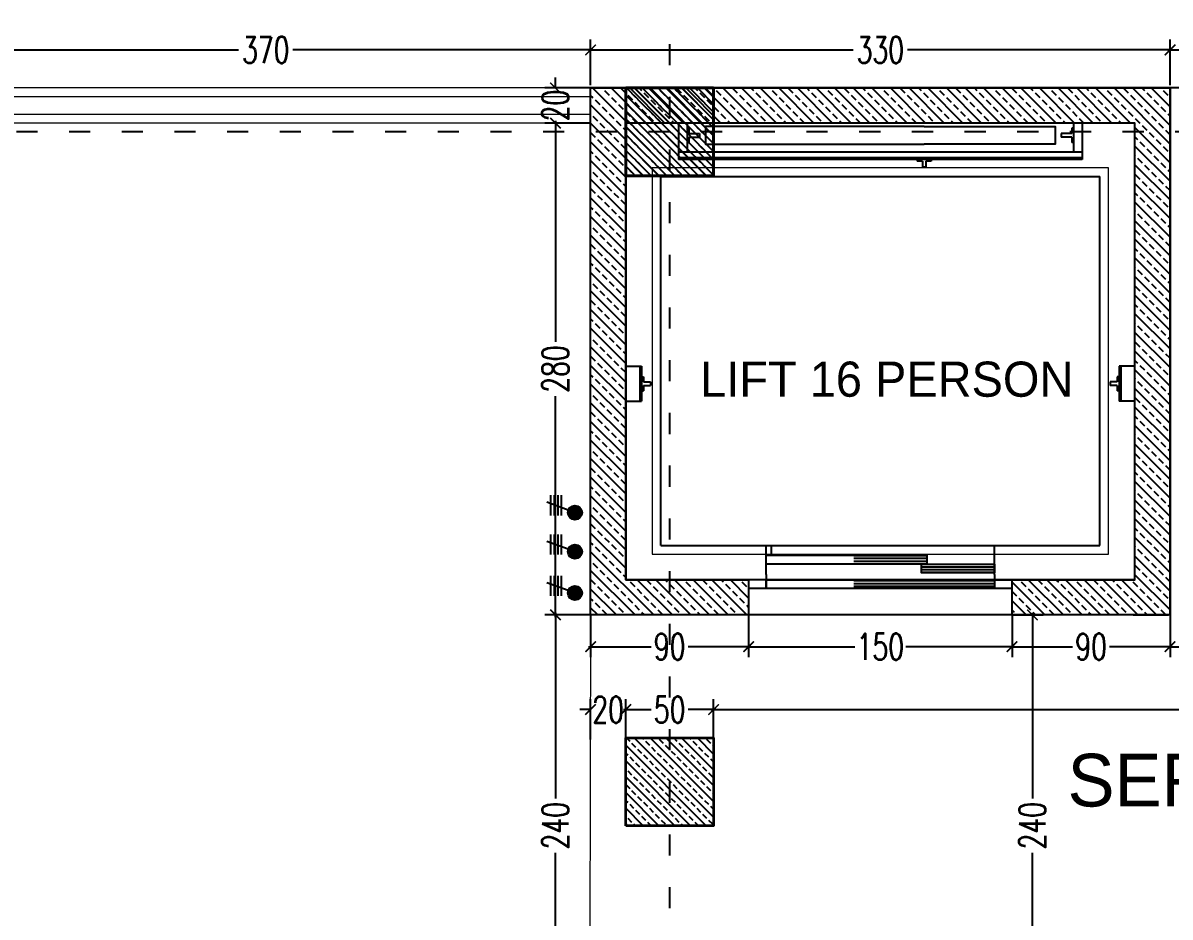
# Model space of a CAD drawing. Header units: centimetres. Extents: x -3207095 to 15275363, y -32656 to 4798027.
# Drawn here: x 699182 to 699835, y 4438373 to 4438882 of the extents above; entities that cross this region are included whole.
import ezdxf

# ---------------------------------------------------------------- set-up
doc = ezdxf.new("R2010")
doc.units = ezdxf.units.CM
doc.linetypes.add('ACAD_ISO03W100', pattern=[30, 12, -18])
doc.linetypes.add('DUZ', pattern=[500, 500])
doc.layers.get('0').update_dxf_attribs({"color": 1, "linetype": 'DUZ'})
for name, color, linetype in [('3K', 4, 'Continuous'), ('DIM', 1, 'DUZ'), ('EL-L-LS', 181, 'Continuous'), ('KAPIACI1', 252, 'Continuous'), ('KOLTAR_F', 145, 'Continuous'), ('TR', 8, 'Continuous')]:
    doc.layers.add(name, color=color, linetype=linetype)
for name, color, linetype, lineweight in [('EL-L-WIR', 124, 'Continuous', 30), ('iç duvar', 7, 'Continuous', 50), ('KAPEN', 151, 'Continuous', 9), ('KOLON_F', 3, 'Continuous', 35)]:
    doc.layers.add(name, color=color, linetype=linetype, lineweight=lineweight)
doc.layers.get('EL-L-WIR').off()
doc.styles.add('DIM', font='ROMANSTW.SHX', dxfattribs={"width": 0.7})
doc.dimstyles.new('1_100', dxfattribs={"dimtxt": 15, "dimasz": 6, "dimexe": 6, "dimexo": 0, "dimgap": 2, "dimtad": 0, "dimdec": 1, "dimzin": 11, "dimdsep": 46, "dimtxsty": 'DIM', "dimblk": 'ARCHTICK', "dimcen": 3, "dimdle": 1.25, "dimclrt": 2, "dimadec": 0, "dimazin": 0, "dimtfac": 1.25, "dimtdec": 1, "dimtix": 1, "dimtofl": 0, "dimtmove": 1, "dimatfit": 3, "dimldrblk": 'ARCHTICK', "dimfxl": 20, "dimfxlon": 1, "dimtolj": 1, "dimtzin": 0, "dimarcsym": 0})
pattern_1 = [(360, (493050.6221, 4639305.0878), (8e-16, 1.5875), [])]

# ---------------------------------------------------------------- blocks, each defined once
blk = doc.blocks.new('LS-1WAY-4G')
at = {"layer": 'EL-L-LS'}
blk.add_hatch(color=181, dxfattribs=at).paths.add_polyline_path([(0.092, 0.092, 1), (-0.092, 0.092, 1)])
at = {"layer": 'EL-L-LS', "color": 181}
for p, q in [((0.031, 0.178), (0.132, 0.453)), ((-0.036, 0.4), (0.223, 0.4)), ((-0.036, 0.354), (0.223, 0.354)), ((-0.036, 0.308), (0.223, 0.308)), ((-0.036, 0.263), (0.223, 0.263))]:
    blk.add_line(p, q, dxfattribs=at)
blk.add_circle((0, 0.092), 0.0917, dxfattribs=at)
blk = doc.blocks.new('_ArchTick')
at = {"color": 0, "linetype": 'ByBlock', "const_width": 0.15}
blk.add_lwpolyline([(-0.5, -0.5), (0.5, 0.5)], dxfattribs=at)
blk = doc.blocks.new('*D5316')
at = {"layer": 'Defpoints', "color": 0, "linetype": 'Continuous', "lineweight": 5, "transparency": 16777216}
for p in [(699505.1, 4438866.27), (699135.1, 4438844.58), (699505.1, 4438844.58)]:
    blk.add_point(p, dxfattribs=at)
at = {"layer": 'DIM', "color": 0, "linetype": 'Continuous', "lineweight": -2, "transparency": 16777216}
for p, q in [((699135.1, 4438846.27), (699135.1, 4438872.27)), ((699505.1, 4438846.27), (699505.1, 4438872.27)), ((699133.85, 4438866.27), (699304.6, 4438866.27)), ((699506.35, 4438866.27), (699335.6, 4438866.27))]:
    blk.add_line(p, q, dxfattribs=at)
at = {"layer": 'DIM', "color": 0, "linetype": 'Continuous', "lineweight": -2, "transparency": 16777216, "xscale": 6, "yscale": 6, "zscale": 6, "rotation": 180}
blk.add_blockref('_ArchTick', (699135.1, 4438866.27), dxfattribs=at)
at = {"layer": 'DIM', "color": 0, "linetype": 'Continuous', "lineweight": -2, "transparency": 16777216, "xscale": 6, "yscale": 6, "zscale": 6}
blk.add_blockref('_ArchTick', (699505.1, 4438866.27), dxfattribs=at)
at = {"layer": 'DIM', "color": 2, "linetype": 'Continuous', "lineweight": 5, "transparency": 16777216, "insert": (699320.1, 4438866.27), "char_height": 15, "attachment_point": 5, "style": 'DIM'}
blk.add_mtext('\\A1;370', dxfattribs=at)
blk = doc.blocks.new('*D5317')
at = {"layer": 'Defpoints', "color": 0, "linetype": 'Continuous', "lineweight": 5, "transparency": 16777216}
for p in [(699835.1, 4438866.27), (699505.1, 4438844.58), (699835.1, 4438844.58)]:
    blk.add_point(p, dxfattribs=at)
at = {"layer": 'DIM', "color": 0, "linetype": 'Continuous', "lineweight": -2, "transparency": 16777216}
for p, q in [((699505.1, 4438846.27), (699505.1, 4438872.27)), ((699835.1, 4438846.27), (699835.1, 4438872.27)), ((699503.85, 4438866.27), (699654.6, 4438866.27)), ((699836.35, 4438866.27), (699685.6, 4438866.27))]:
    blk.add_line(p, q, dxfattribs=at)
at = {"layer": 'DIM', "color": 0, "linetype": 'Continuous', "lineweight": -2, "transparency": 16777216, "xscale": 6, "yscale": 6, "zscale": 6, "rotation": 180}
blk.add_blockref('_ArchTick', (699505.1, 4438866.27), dxfattribs=at)
at = {"layer": 'DIM', "color": 0, "linetype": 'Continuous', "lineweight": -2, "transparency": 16777216, "xscale": 6, "yscale": 6, "zscale": 6}
blk.add_blockref('_ArchTick', (699835.1, 4438866.27), dxfattribs=at)
at = {"layer": 'DIM', "color": 2, "linetype": 'Continuous', "lineweight": 5, "transparency": 16777216, "insert": (699670.1, 4438866.27), "char_height": 15, "attachment_point": 5, "style": 'DIM'}
blk.add_mtext('\\A1;330', dxfattribs=at)
blk = doc.blocks.new('*D5318')
at = {"layer": 'Defpoints', "color": 0, "linetype": 'Continuous', "lineweight": 5, "transparency": 16777216}
for p in [(700335.1, 4438866.27), (699835.1, 4438844.58), (700335.1, 4438844.58)]:
    blk.add_point(p, dxfattribs=at)
at = {"layer": 'DIM', "color": 0, "linetype": 'Continuous', "lineweight": -2, "transparency": 16777216}
for p, q in [((699835.1, 4438846.27), (699835.1, 4438872.27)), ((700335.1, 4438846.27), (700335.1, 4438872.27)), ((699833.85, 4438866.27), (700069.6, 4438866.27)), ((700336.35, 4438866.27), (700100.6, 4438866.27))]:
    blk.add_line(p, q, dxfattribs=at)
at = {"layer": 'DIM', "color": 0, "linetype": 'Continuous', "lineweight": -2, "transparency": 16777216, "xscale": 6, "yscale": 6, "zscale": 6, "rotation": 180}
blk.add_blockref('_ArchTick', (699835.1, 4438866.27), dxfattribs=at)
at = {"layer": 'DIM', "color": 0, "linetype": 'Continuous', "lineweight": -2, "transparency": 16777216, "xscale": 6, "yscale": 6, "zscale": 6}
blk.add_blockref('_ArchTick', (700335.1, 4438866.27), dxfattribs=at)
at = {"layer": 'DIM', "color": 2, "linetype": 'Continuous', "lineweight": 5, "transparency": 16777216, "insert": (700085.1, 4438866.27), "char_height": 15, "attachment_point": 5, "style": 'DIM'}
blk.add_mtext('\\A1;500', dxfattribs=at)
blk = doc.blocks.new('*D5120')
at = {"layer": 'Defpoints', "color": 0, "linetype": 'Continuous', "lineweight": 5, "transparency": 16777216}
for p in [(699525.1, 4438490.69), (699505.02, 4438473.64), (699525.1, 4438474.58)]:
    blk.add_point(p, dxfattribs=at)
at = {"layer": 'DIM', "color": 0, "linetype": 'Continuous', "lineweight": -2, "transparency": 16777216}
for p, q in [((699505.02, 4438473.64), (699505.02, 4438496.69)), ((699525.1, 4438474.58), (699525.1, 4438496.69)), ((699505.02, 4438490.69), (699499.02, 4438490.69)), ((699525.1, 4438490.69), (699531.1, 4438490.69))]:
    blk.add_line(p, q, dxfattribs=at)
at = {"layer": 'DIM', "color": 0, "linetype": 'Continuous', "lineweight": -2, "transparency": 16777216, "xscale": 6, "yscale": 6, "zscale": 6}
blk.add_blockref('_ArchTick', (699505.02, 4438490.69), dxfattribs=at)
at = {"layer": 'DIM', "color": 0, "linetype": 'Continuous', "lineweight": -2, "transparency": 16777216, "xscale": 6, "yscale": 6, "zscale": 6, "rotation": 180}
blk.add_blockref('_ArchTick', (699525.1, 4438490.69), dxfattribs=at)
at = {"layer": 'DIM', "color": 2, "linetype": 'Continuous', "lineweight": 5, "transparency": 16777216, "insert": (699515.06, 4438490.69), "char_height": 15, "attachment_point": 5, "style": 'DIM'}
blk.add_mtext('\\A1;20', dxfattribs=at)
blk = doc.blocks.new('*D5121')
at = {"layer": 'Defpoints', "color": 0, "linetype": 'Continuous', "lineweight": 5, "transparency": 16777216}
for p in [(699575.1, 4438490.69), (699525.1, 4438474.58), (699575.1, 4438474.58)]:
    blk.add_point(p, dxfattribs=at)
at = {"layer": 'DIM', "color": 0, "linetype": 'Continuous', "lineweight": -2, "transparency": 16777216}
for p, q in [((699525.1, 4438474.58), (699525.1, 4438496.69)), ((699575.1, 4438474.58), (699575.1, 4438496.69)), ((699523.85, 4438490.69), (699539.6, 4438490.69)), ((699576.35, 4438490.69), (699560.6, 4438490.69))]:
    blk.add_line(p, q, dxfattribs=at)
at = {"layer": 'DIM', "color": 0, "linetype": 'Continuous', "lineweight": -2, "transparency": 16777216, "xscale": 6, "yscale": 6, "zscale": 6, "rotation": 180}
blk.add_blockref('_ArchTick', (699525.1, 4438490.69), dxfattribs=at)
at = {"layer": 'DIM', "color": 0, "linetype": 'Continuous', "lineweight": -2, "transparency": 16777216, "xscale": 6, "yscale": 6, "zscale": 6}
blk.add_blockref('_ArchTick', (699575.1, 4438490.69), dxfattribs=at)
at = {"layer": 'DIM', "color": 2, "linetype": 'Continuous', "lineweight": 5, "transparency": 16777216, "insert": (699550.1, 4438490.69), "char_height": 15, "attachment_point": 5, "style": 'DIM'}
blk.add_mtext('\\A1;50', dxfattribs=at)
blk = doc.blocks.new('*D5122')
at = {"layer": 'Defpoints', "color": 0, "linetype": 'Continuous', "lineweight": 5, "transparency": 16777216}
for p in [(700265.1, 4438490.69), (699575.1, 4438474.58), (700265.1, 4438474.58)]:
    blk.add_point(p, dxfattribs=at)
at = {"layer": 'DIM', "color": 0, "linetype": 'Continuous', "lineweight": -2, "transparency": 16777216}
for p, q in [((699575.1, 4438474.58), (699575.1, 4438496.69)), ((700265.1, 4438474.58), (700265.1, 4438496.69)), ((699573.85, 4438490.69), (699904.6, 4438490.69)), ((700266.35, 4438490.69), (699935.6, 4438490.69))]:
    blk.add_line(p, q, dxfattribs=at)
at = {"layer": 'DIM', "color": 0, "linetype": 'Continuous', "lineweight": -2, "transparency": 16777216, "xscale": 6, "yscale": 6, "zscale": 6, "rotation": 180}
blk.add_blockref('_ArchTick', (699575.1, 4438490.69), dxfattribs=at)
at = {"layer": 'DIM', "color": 0, "linetype": 'Continuous', "lineweight": -2, "transparency": 16777216, "xscale": 6, "yscale": 6, "zscale": 6}
blk.add_blockref('_ArchTick', (700265.1, 4438490.69), dxfattribs=at)
at = {"layer": 'DIM', "color": 2, "linetype": 'Continuous', "lineweight": 5, "transparency": 16777216, "insert": (699920.1, 4438490.69), "char_height": 15, "attachment_point": 5, "style": 'DIM'}
blk.add_mtext('\\A1;690', dxfattribs=at)
blk = doc.blocks.new('*D5128')
at = {"layer": 'Defpoints', "color": 0, "linetype": 'Continuous', "lineweight": 5, "transparency": 16777216}
for p in [(699745.1, 4438544.58), (699745.1, 4438304.58), (699756.75, 4438304.58)]:
    blk.add_point(p, dxfattribs=at)
at = {"layer": 'DIM', "color": 0, "linetype": 'Continuous', "lineweight": -2, "transparency": 16777216}
for p, q in [((699745.1, 4438544.58), (699762.75, 4438544.58)), ((699756.75, 4438545.83), (699756.75, 4438440.08)), ((699756.75, 4438303.33), (699756.75, 4438409.08)), ((699745.1, 4438304.58), (699762.75, 4438304.58))]:
    blk.add_line(p, q, dxfattribs=at)
at = {"layer": 'DIM', "color": 0, "linetype": 'Continuous', "lineweight": -2, "transparency": 16777216, "xscale": 6, "yscale": 6, "zscale": 6}
for p, rotation in [((699756.75, 4438544.58), 90), ((699756.75, 4438304.58), 270)]:
    blk.add_blockref('_ArchTick', p, dxfattribs=dict(at, rotation=rotation))
at = {"layer": 'DIM', "color": 2, "linetype": 'Continuous', "lineweight": 5, "transparency": 16777216, "insert": (699756.75, 4438424.58), "char_height": 15, "attachment_point": 5, "rotation": 90, "style": 'DIM'}
blk.add_mtext('\\A1;240', dxfattribs=at)
blk = doc.blocks.new('*D5129')
at = {"layer": 'Defpoints', "color": 0, "linetype": 'Continuous', "lineweight": 5, "transparency": 16777216}
for p in [(699505.1, 4438544.58), (699595.1, 4438544.58), (699595.1, 4438526.49)]:
    blk.add_point(p, dxfattribs=at)
at = {"layer": 'DIM', "color": 0, "linetype": 'Continuous', "lineweight": -2, "transparency": 16777216}
for p, q in [((699505.1, 4438544.58), (699505.1, 4438520.49)), ((699595.1, 4438544.58), (699595.1, 4438520.49)), ((699503.85, 4438526.49), (699539.6, 4438526.49)), ((699596.35, 4438526.49), (699560.6, 4438526.49))]:
    blk.add_line(p, q, dxfattribs=at)
at = {"layer": 'DIM', "color": 0, "linetype": 'Continuous', "lineweight": -2, "transparency": 16777216, "xscale": 6, "yscale": 6, "zscale": 6, "rotation": 180}
blk.add_blockref('_ArchTick', (699505.1, 4438526.49), dxfattribs=at)
at = {"layer": 'DIM', "color": 0, "linetype": 'Continuous', "lineweight": -2, "transparency": 16777216, "xscale": 6, "yscale": 6, "zscale": 6}
blk.add_blockref('_ArchTick', (699595.1, 4438526.49), dxfattribs=at)
at = {"layer": 'DIM', "color": 2, "linetype": 'Continuous', "lineweight": 5, "transparency": 16777216, "insert": (699550.1, 4438526.49), "char_height": 15, "attachment_point": 5, "style": 'DIM'}
blk.add_mtext('\\A1;90', dxfattribs=at)
blk = doc.blocks.new('*D5130')
at = {"layer": 'Defpoints', "color": 0, "linetype": 'Continuous', "lineweight": 5, "transparency": 16777216}
for p in [(699595.1, 4438544.58), (699745.1, 4438544.58), (699745.1, 4438526.49)]:
    blk.add_point(p, dxfattribs=at)
at = {"layer": 'DIM', "color": 0, "linetype": 'Continuous', "lineweight": -2, "transparency": 16777216}
for p, q in [((699595.1, 4438544.58), (699595.1, 4438520.49)), ((699745.1, 4438544.58), (699745.1, 4438520.49)), ((699593.85, 4438526.49), (699655.6, 4438526.49)), ((699746.35, 4438526.49), (699684.6, 4438526.49))]:
    blk.add_line(p, q, dxfattribs=at)
at = {"layer": 'DIM', "color": 0, "linetype": 'Continuous', "lineweight": -2, "transparency": 16777216, "xscale": 6, "yscale": 6, "zscale": 6, "rotation": 180}
blk.add_blockref('_ArchTick', (699595.1, 4438526.49), dxfattribs=at)
at = {"layer": 'DIM', "color": 0, "linetype": 'Continuous', "lineweight": -2, "transparency": 16777216, "xscale": 6, "yscale": 6, "zscale": 6}
blk.add_blockref('_ArchTick', (699745.1, 4438526.49), dxfattribs=at)
at = {"layer": 'DIM', "color": 2, "linetype": 'Continuous', "lineweight": 5, "transparency": 16777216, "insert": (699670.1, 4438526.49), "char_height": 15, "attachment_point": 5, "style": 'DIM'}
blk.add_mtext('\\A1;150', dxfattribs=at)
blk = doc.blocks.new('*D5131')
at = {"layer": 'Defpoints', "color": 0, "linetype": 'Continuous', "lineweight": 5, "transparency": 16777216}
for p in [(699745.1, 4438544.58), (699835.1, 4438544.58), (699835.1, 4438526.49)]:
    blk.add_point(p, dxfattribs=at)
at = {"layer": 'DIM', "color": 0, "linetype": 'Continuous', "lineweight": -2, "transparency": 16777216}
for p, q in [((699745.1, 4438544.58), (699745.1, 4438520.49)), ((699835.1, 4438544.58), (699835.1, 4438520.49)), ((699743.85, 4438526.49), (699779.6, 4438526.49)), ((699836.35, 4438526.49), (699800.6, 4438526.49))]:
    blk.add_line(p, q, dxfattribs=at)
at = {"layer": 'DIM', "color": 0, "linetype": 'Continuous', "lineweight": -2, "transparency": 16777216, "xscale": 6, "yscale": 6, "zscale": 6, "rotation": 180}
blk.add_blockref('_ArchTick', (699745.1, 4438526.49), dxfattribs=at)
at = {"layer": 'DIM', "color": 0, "linetype": 'Continuous', "lineweight": -2, "transparency": 16777216, "xscale": 6, "yscale": 6, "zscale": 6}
blk.add_blockref('_ArchTick', (699835.1, 4438526.49), dxfattribs=at)
at = {"layer": 'DIM', "color": 2, "linetype": 'Continuous', "lineweight": 5, "transparency": 16777216, "insert": (699790.1, 4438526.49), "char_height": 15, "attachment_point": 5, "style": 'DIM'}
blk.add_mtext('\\A1;90', dxfattribs=at)
blk = doc.blocks.new('*D5132')
at = {"layer": 'Defpoints', "color": 0, "linetype": 'Continuous', "lineweight": 5, "transparency": 16777216}
for p in [(699835.1, 4438544.58), (699975.1, 4438544.58), (699975.1, 4438526.49)]:
    blk.add_point(p, dxfattribs=at)
at = {"layer": 'DIM', "color": 0, "linetype": 'Continuous', "lineweight": -2, "transparency": 16777216}
for p, q in [((699835.1, 4438544.58), (699835.1, 4438520.49)), ((699975.1, 4438544.58), (699975.1, 4438520.49)), ((699833.85, 4438526.49), (699890.6, 4438526.49)), ((699976.35, 4438526.49), (699919.6, 4438526.49))]:
    blk.add_line(p, q, dxfattribs=at)
at = {"layer": 'DIM', "color": 0, "linetype": 'Continuous', "lineweight": -2, "transparency": 16777216, "xscale": 6, "yscale": 6, "zscale": 6, "rotation": 180}
blk.add_blockref('_ArchTick', (699835.1, 4438526.49), dxfattribs=at)
at = {"layer": 'DIM', "color": 0, "linetype": 'Continuous', "lineweight": -2, "transparency": 16777216, "xscale": 6, "yscale": 6, "zscale": 6}
blk.add_blockref('_ArchTick', (699975.1, 4438526.49), dxfattribs=at)
at = {"layer": 'DIM', "color": 2, "linetype": 'Continuous', "lineweight": 5, "transparency": 16777216, "insert": (699905.1, 4438526.49), "char_height": 15, "attachment_point": 5, "style": 'DIM'}
blk.add_mtext('\\A1;140', dxfattribs=at)
blk = doc.blocks.new('*D5153')
at = {"layer": 'Defpoints', "color": 0, "linetype": 'Continuous', "lineweight": 5, "transparency": 16777216}
for p in [(699485.1, 4438824.58), (699506.18, 4438824.58), (699506.18, 4438544.58)]:
    blk.add_point(p, dxfattribs=at)
at = {"layer": 'DIM', "color": 0, "linetype": 'Continuous', "lineweight": -2, "transparency": 16777216}
for p, q in [((699485.1, 4438825.83), (699485.1, 4438700.08)), ((699505.1, 4438824.58), (699479.1, 4438824.58)), ((699485.1, 4438543.33), (699485.1, 4438669.08)), ((699505.1, 4438544.58), (699479.1, 4438544.58))]:
    blk.add_line(p, q, dxfattribs=at)
at = {"layer": 'DIM', "color": 0, "linetype": 'Continuous', "lineweight": -2, "transparency": 16777216, "xscale": 6, "yscale": 6, "zscale": 6}
for p, rotation in [((699485.1, 4438824.58), 90), ((699485.1, 4438544.58), 270)]:
    blk.add_blockref('_ArchTick', p, dxfattribs=dict(at, rotation=rotation))
at = {"layer": 'DIM', "color": 2, "linetype": 'Continuous', "lineweight": 5, "transparency": 16777216, "insert": (699485.1, 4438684.58), "char_height": 15, "attachment_point": 5, "rotation": 90, "style": 'DIM'}
blk.add_mtext('\\A1;280', dxfattribs=at)
blk = doc.blocks.new('*D5154')
at = {"layer": 'Defpoints', "color": 0, "linetype": 'Continuous', "lineweight": 5, "transparency": 16777216}
for p in [(699485.1, 4438844.58), (699506.18, 4438844.58), (699506.18, 4438824.58)]:
    blk.add_point(p, dxfattribs=at)
at = {"layer": 'DIM', "color": 0, "linetype": 'Continuous', "lineweight": -2, "transparency": 16777216}
for p, q in [((699505.1, 4438844.58), (699479.1, 4438844.58)), ((699485.1, 4438844.58), (699485.1, 4438850.58)), ((699505.1, 4438824.58), (699479.1, 4438824.58)), ((699485.1, 4438824.58), (699485.1, 4438818.58))]:
    blk.add_line(p, q, dxfattribs=at)
at = {"layer": 'DIM', "color": 0, "linetype": 'Continuous', "lineweight": -2, "transparency": 16777216, "xscale": 6, "yscale": 6, "zscale": 6}
for p, rotation in [((699485.1, 4438844.58), 270), ((699485.1, 4438824.58), 90)]:
    blk.add_blockref('_ArchTick', p, dxfattribs=dict(at, rotation=rotation))
at = {"layer": 'DIM', "color": 2, "linetype": 'Continuous', "lineweight": 5, "transparency": 16777216, "insert": (699485.1, 4438834.58), "char_height": 15, "attachment_point": 5, "rotation": 90, "style": 'DIM'}
blk.add_mtext('\\A1;20', dxfattribs=at)
blk = doc.blocks.new('*D5155')
at = {"layer": 'Defpoints', "color": 0, "linetype": 'Continuous', "lineweight": 5, "transparency": 16777216}
for p in [(699506.18, 4438544.58), (699485.1, 4438304.58), (699505.7, 4438304.58)]:
    blk.add_point(p, dxfattribs=at)
at = {"layer": 'DIM', "color": 0, "linetype": 'Continuous', "lineweight": -2, "transparency": 16777216}
for p, q in [((699505.1, 4438544.58), (699479.1, 4438544.58)), ((699485.1, 4438545.83), (699485.1, 4438440.08)), ((699485.1, 4438303.33), (699485.1, 4438409.08)), ((699505.1, 4438304.58), (699479.1, 4438304.58))]:
    blk.add_line(p, q, dxfattribs=at)
at = {"layer": 'DIM', "color": 0, "linetype": 'Continuous', "lineweight": -2, "transparency": 16777216, "xscale": 6, "yscale": 6, "zscale": 6}
for p, rotation in [((699485.1, 4438544.58), 90), ((699485.1, 4438304.58), 270)]:
    blk.add_blockref('_ArchTick', p, dxfattribs=dict(at, rotation=rotation))
at = {"layer": 'DIM', "color": 2, "linetype": 'Continuous', "lineweight": 5, "transparency": 16777216, "insert": (699485.1, 4438424.58), "char_height": 15, "attachment_point": 5, "rotation": 90, "style": 'DIM'}
blk.add_mtext('\\A1;240', dxfattribs=at)

msp = doc.modelspace()

# ---------------------------------------------------------------- hatches: boundary and pattern name
h = msp.add_hatch()
h.set_pattern_fill('ANSI33', color=252, scale=30, angle=90)
h.set_pattern_definition([(135, (5219141.256, 3692051.9955), (-5.303300859, -5.303300859), []), (135, (5219141.256, 3692057.299), (-5.303300859, -5.303300859), [3.75, -1.875])])
h.paths.add_polyline_path([(699595.1, 4438564.58), (699595.1, 4438544.58), (699505.1, 4438544.58), (699505.1, 4438844.58), (699835.1, 4438844.58), (699835.1, 4438544.58), (699745.1, 4438544.58), (699745.1, 4438564.58), (699815.1, 4438564.58), (699815.1, 4438824.58), (699525.1, 4438824.58), (699525.1, 4438564.58)])
at = {"layer": 'KOLTAR_F'}
h = msp.add_hatch(dxfattribs=at)
h.set_pattern_fill('ANSI33', color=256, angle=90, style=0)
h.set_pattern_definition([(135, (5203057.566, 3778211.098), (-4.4901280605, -4.4901280605), []), (135, (5203057.566, 3778215.588), (-4.4901280605, -4.4901280605), [3.175, -1.5875])])
h.paths.add_polyline_path([(699575.1, 4438794.58), (699575.1, 4438844.58), (699525.1, 4438844.58), (699525.1, 4438794.58)])
h = msp.add_hatch(dxfattribs=at)
h.set_pattern_fill('ANSI33', color=256, angle=90, style=0)
h.set_pattern_definition([(135, (5203937.566, 3778211.098), (-4.4901280605, -4.4901280605), []), (135, (5203937.566, 3778215.588), (-4.4901280605, -4.4901280605), [3.175, -1.5875])])
h.paths.add_polyline_path([(699525.1, 4438794.58), (699525.1, 4438844.58), (699575.1, 4438844.58), (699575.1, 4438794.58)])
h = msp.add_hatch(dxfattribs=at)
h.set_pattern_fill('ANSI33', color=256, angle=90, style=0)
h.set_pattern_definition([(135, (5203937.566, 3777841.098), (-4.4901280605, -4.4901280605), []), (135, (5203937.566, 3777845.588), (-4.4901280605, -4.4901280605), [3.175, -1.5875])])
h.paths.add_polyline_path([(699525.1, 4438424.58), (699525.1, 4438474.58), (699575.1, 4438474.58), (699575.1, 4438424.58)])
at = {"layer": 'TR'}
h = msp.add_hatch(dxfattribs=at)
h.set_pattern_fill('LINE', color=256, scale=0.5, angle=360, style=0)
h.set_pattern_definition(pattern_1)
h.paths.add_polyline_path([(699696.6, 4438578.58), (699696.6, 4438573.58), (699693.6, 4438573.58), (699655.1, 4438573.58), (699655.1, 4438578.58)])
h.paths.add_polyline_path([(699735.1, 4438573.58), (699735.1, 4438568.58), (699693.6, 4438568.58), (699693.6, 4438573.58)])
h = msp.add_hatch(dxfattribs=at)
h.set_pattern_fill('LINE', color=256, scale=0.5, angle=360, style=0)
h.set_pattern_definition(pattern_1)
h.paths.add_polyline_path([(699735.1, 4438564.58), (699735.1, 4438559.58), (699655.1, 4438559.58), (699655.1, 4438564.58)])

# ---------------------------------------------------------------- linework, layer by layer
at = {"color": 232, "linetype": 'ACAD_ISO03W100'}
for p, q in [((699550.1, 4439979.58), (699550.1, 4436849.58)), ((701890.1, 4438819.58), (697950.1, 4438819.58))]:
    msp.add_line(p, q, dxfattribs=at)
at = {"color": 7}
for p, q in [((700335.1, 4438844.58), (699505.1, 4438844.58)), ((699835.1, 4438544.58), (699835.1, 4438844.58)), ((699815.1, 4438824.58), (699525.1, 4438824.58)), ((699525.1, 4438564.58), (699525.1, 4438824.58)), ((699815.1, 4438564.58), (699815.1, 4438824.58)), ((699815.1, 4438564.58), (699525.1, 4438564.58)), ((699835.1, 4438544.58), (699505.1, 4438544.58)), ((699814.15, 4438544.58), (699834.15, 4438544.58))]:
    msp.add_line(p, q, dxfattribs=at)
at = {"color": 0, "lineweight": 18, "ltscale": 40}
for p, q in [((699835.1, 4438844.58), (699505.1, 4438844.58)), ((699835.1, 4438544.58), (699835.1, 4438844.58)), ((699815.1, 4438824.58), (699525.1, 4438824.58)), ((699525.1, 4438824.58), (699525.1, 4438564.58)), ((699815.1, 4438564.58), (699815.1, 4438824.58)), ((699595.1, 4438564.58), (699525.1, 4438564.58)), ((699815.1, 4438564.58), (699745.1, 4438564.58)), ((699595.1, 4438544.58), (699505.1, 4438544.58)), ((699835.1, 4438544.58), (699745.1, 4438544.58))]:
    msp.add_line(p, q, dxfattribs=at)
at = {"color": 7}
msp.add_lwpolyline([(699595.1, 4438564.58), (699595.1, 4438544.58), (699505.1, 4438544.58), (699505.1, 4438844.58), (699835.1, 4438844.58), (699835.1, 4438544.58), (699745.1, 4438544.58), (699745.1, 4438564.58), (699815.1, 4438564.58), (699815.1, 4438824.58), (699525.1, 4438824.58), (699525.1, 4438564.58), (699595.1, 4438564.58)], dxfattribs=at)
at = {"color": 0, "lineweight": 18, "ltscale": 40}
for points in [[(699800.1, 4438799.1), (699540.1, 4438799.1), (699540.1, 4438579.1), (699800.1, 4438579.1)], [(699795.1, 4438794.1), (699545.1, 4438794.1), (699545.1, 4438584.1), (699795.1, 4438584.1)]]:
    msp.add_lwpolyline(points, close=True, dxfattribs=at)
at = {"layer": '3K'}
for p, q in [((699555.1, 4438824.2), (699555.1, 4438803.85)), ((699560.1, 4438824.2), (699560.1, 4438808.13)), ((699560.1, 4438821.63), (699561.1, 4438821.63)), ((699561.1, 4438821.63), (699561.1, 4438818.63)), ((699561.1, 4438818.63), (699567.1, 4438818.63)), ((699567.1, 4438818.63), (699567.1, 4438816.63)), ((699779.1, 4438818.63), (699773.1, 4438818.63)), ((699773.1, 4438818.63), (699773.1, 4438816.63)), ((699779.1, 4438821.63), (699779.1, 4438818.63)), ((699780.1, 4438821.63), (699779.1, 4438821.63)), ((699780.1, 4438824.2), (699780.1, 4438808.13)), ((699785.1, 4438824.2), (699785.1, 4438803.85)), ((699560.1, 4438813.63), (699561.1, 4438813.63)), ((699561.1, 4438816.63), (699567.1, 4438816.63)), ((699561.1, 4438816.63), (699561.1, 4438813.63)), ((699779.1, 4438816.63), (699773.1, 4438816.63)), ((699779.1, 4438816.63), (699779.1, 4438813.63)), ((699780.1, 4438813.63), (699779.1, 4438813.63)), ((699785.1, 4438808.13), (699555.1, 4438808.13)), ((699785.1, 4438804.85), (699555.1, 4438804.85)), ((699785.1, 4438803.85), (699555.1, 4438803.85)), ((699691.1, 4438803.85), (699691.1, 4438802.85)), ((699694.1, 4438802.85), (699691.1, 4438802.85)), ((699694.1, 4438802.85), (699694.1, 4438799.54)), ((699696.1, 4438799.54), (699694.1, 4438799.54)), ((699696.1, 4438802.85), (699696.1, 4438799.54)), ((699699.1, 4438802.85), (699696.1, 4438802.85)), ((699699.1, 4438803.85), (699699.1, 4438802.85)), ((699545.1, 4438584.1), (699545.1, 4438794.1)), ((699545.1, 4438794.1), (699795.1, 4438794.1)), ((699795.1, 4438584.1), (699795.1, 4438794.1)), ((699525.1, 4438686.22), (699534.16, 4438686.22)), ((699533.16, 4438686.22), (699533.16, 4438666.22)), ((699534.16, 4438686.22), (699534.16, 4438666.22)), ((699815.1, 4438686.22), (699806.04, 4438686.22)), ((699806.04, 4438686.22), (699806.04, 4438666.22)), ((699807.04, 4438686.22), (699807.04, 4438666.22)), ((699534.16, 4438680.22), (699535.16, 4438680.22)), ((699535.16, 4438680.22), (699535.16, 4438677.22)), ((699535.16, 4438677.22), (699539.16, 4438677.22)), ((699535.16, 4438675.22), (699535.16, 4438672.22)), ((699535.16, 4438675.22), (699539.16, 4438675.22)), ((699539.16, 4438677.22), (699539.16, 4438675.22)), ((699805.04, 4438677.22), (699801.04, 4438677.22)), ((699801.04, 4438677.22), (699801.04, 4438675.22)), ((699805.04, 4438675.22), (699801.04, 4438675.22)), ((699806.04, 4438680.22), (699805.04, 4438680.22)), ((699805.04, 4438680.22), (699805.04, 4438677.22)), ((699805.04, 4438675.22), (699805.04, 4438672.22)), ((699534.16, 4438672.22), (699535.16, 4438672.22)), ((699806.04, 4438672.22), (699805.04, 4438672.22)), ((699525.1, 4438666.22), (699534.16, 4438666.22)), ((699815.1, 4438666.22), (699806.04, 4438666.22)), ((699545.1, 4438584.1), (699795.1, 4438584.1)), ((699605.1, 4438567.58), (699605.1, 4438584.1)), ((699608.1, 4438578.58), (699608.1, 4438584.1)), ((699735.1, 4438567.58), (699735.1, 4438584.1)), ((699616.82, 4438564.58), (699595.1, 4438564.58)), ((699605.1, 4438567.58), (699605.1, 4438559.58)), ((699605.1, 4438559.58), (699605.1, 4438564.58)), ((699735.1, 4438567.58), (699735.1, 4438559.58)), ((699616.82, 4438559.58), (699595.1, 4438559.58))]:
    msp.add_line(p, q, dxfattribs=at)
for points in [[(699695.1, 4438822.63), (699570.6, 4438822.63), (699570.6, 4438812.63), (699695.1, 4438812.63)], [(699695.1, 4438822.63), (699769.6, 4438822.63), (699769.6, 4438812.63), (699695.1, 4438812.63)], [(699745.1, 4438559.58), (699605.1, 4438559.58), (699605.1, 4438564.58), (699745.1, 4438564.58)]]:
    msp.add_lwpolyline(points, dxfattribs=at)
for points in [[(699696.6, 4438573.58), (699605.1, 4438573.58), (699605.1, 4438578.58), (699696.6, 4438578.58)], [(699735.1, 4438568.58), (699693.6, 4438568.58), (699693.6, 4438573.58), (699735.1, 4438573.58)]]:
    msp.add_lwpolyline(points, close=True, dxfattribs=at)
at = {"layer": 'iç duvar', "color": 252, "linetype": 'Continuous', "lineweight": 5, "true_color": 0x939598}
for p, q in [((699505.1, 4438844.58), (699135.1, 4438844.58)), ((699575.1, 4438844.58), (700265.1, 4438844.58)), ((699505.1, 4438824.58), (699135.1, 4438824.58))]:
    msp.add_line(p, q, dxfattribs=at)
at = {"layer": 'iç duvar', "color": 251, "lineweight": 5}
msp.add_line((699505.1, 4438544.58), (699504.62, 4438304.58), dxfattribs=at)
at = {"layer": 'KAPEN'}
for p, q in [((699505.1, 4438839.58), (699135.1, 4438839.58)), ((699505.1, 4438829.58), (699135.1, 4438829.58))]:
    msp.add_line(p, q, dxfattribs=at)
at = {"layer": 'KAPIACI1'}
for p, q in [((699745.1, 4438564.58), (699595.1, 4438564.58)), ((699745.1, 4438544.58), (699595.1, 4438544.58))]:
    msp.add_line(p, q, dxfattribs=at)
at = {"layer": 'KOLON_F'}
for points in [[(699575.1, 4438794.58), (699575.1, 4438844.58), (699525.1, 4438844.58), (699525.1, 4438794.58)], [(699525.1, 4438794.58), (699525.1, 4438844.58), (699575.1, 4438844.58), (699575.1, 4438794.58)], [(699525.1, 4438424.58), (699525.1, 4438474.58), (699575.1, 4438474.58), (699575.1, 4438424.58)]]:
    msp.add_lwpolyline(points, close=True, dxfattribs=at)

# ---------------------------------------------------------------- block references
at = {"layer": 'EL-L-WIR', "xscale": 44.23679999983293, "yscale": 44.23679999983293, "zscale": 44.23679999983293, "rotation": 90}
for p in [(699500.23, 4438602.86), (699500.23, 4438580.59), (699500.23, 4438557.06)]:
    msp.add_blockref('LS-1WAY-4G', p, dxfattribs=at)

# ---------------------------------------------------------------- texts
at = {"attachment_point": 1}
for s, width, insert, char_height in [('{\\fCentury Gothic|b0|i0|c162|p34;\\C7;LIFT 16 PERSON}', 238.5941, (699567.48, 4438688.81), 20), ('{\\fCentury Gothic|b0|i0|c162|p34;\\C7; SERVİCE AREA}', 333.7189, (699765.58, 4438465.53), 30)]:
    msp.add_mtext_dynamic_manual_height_columns(s, width=width, gutter_width=12.5, heights=[0], dxfattribs=dict(at, insert=insert, char_height=char_height))

# ---------------------------------------------------------------- dimensions: what is measured, and where the dimension line sits
at = {"layer": 'DIM', "linetype": 'Continuous', "lineweight": 5}
for base, p1, p2, picture, middle in [((699505.1, 4438866.27), (699135.1, 4438844.58), (699505.1, 4438844.58), '*D5316', (699320.1, 4438866.27)), ((699835.1, 4438866.27), (699505.1, 4438844.58), (699835.1, 4438844.58), '*D5317', (699670.1, 4438866.27)), ((700335.1, 4438866.27), (699835.1, 4438844.58), (700335.1, 4438844.58), '*D5318', (700085.1, 4438866.27)), ((699595.1, 4438526.49), (699505.1, 4438544.58), (699595.1, 4438544.58), '*D5129', (699550.1, 4438526.49)), ((699745.1, 4438526.49), (699595.1, 4438544.58), (699745.1, 4438544.58), '*D5130', (699670.1, 4438526.49)), ((699835.1, 4438526.49), (699745.1, 4438544.58), (699835.1, 4438544.58), '*D5131', (699790.1, 4438526.49)), ((699975.1, 4438526.49), (699835.1, 4438544.58), (699975.1, 4438544.58), '*D5132', (699905.1, 4438526.49)), ((699575.1, 4438490.69), (699525.1, 4438474.58), (699575.1, 4438474.58), '*D5121', (699550.1, 4438490.69)), ((700265.1, 4438490.69), (699575.1, 4438474.58), (700265.1, 4438474.58), '*D5122', (699920.1, 4438490.69))]:
    dim = msp.add_linear_dim(base=base, p1=p1, p2=p2, dimstyle='1_100', dxfattribs=at)
    dim.commit()
    dim.dimension.update_dxf_attribs({"geometry": picture, "text_midpoint": middle})
for base, p1, p2, picture, middle in [((699485.1, 4438844.58), (699506.18, 4438824.58), (699506.18, 4438844.58), '*D5154', (699485.1, 4438834.58)), ((699485.1, 4438824.58), (699506.18, 4438544.58), (699506.18, 4438824.58), '*D5153', (699485.1, 4438684.58)), ((699485.1, 4438304.58), (699506.18, 4438544.58), (699505.7, 4438304.58), '*D5155', (699485.1, 4438424.58)), ((699756.75, 4438304.58), (699745.1, 4438544.58), (699745.1, 4438304.58), '*D5128', (699756.75, 4438424.58))]:
    dim = msp.add_linear_dim(base=base, p1=p1, p2=p2, angle=90, dimstyle='1_100', dxfattribs=at)
    dim.commit()
    dim.dimension.update_dxf_attribs({"geometry": picture, "text_midpoint": middle})
dim = msp.add_linear_dim(base=(699525.1, 4438490.69), p1=(699505.02, 4438473.64), p2=(699525.1, 4438474.58), dimstyle='1_100', override={"dimdec": 0}, dxfattribs=at)
dim.commit()
dim.dimension.update_dxf_attribs({"geometry": '*D5120', "text_midpoint": (699515.06, 4438490.69)})

doc.saveas('drawing.dxf')
